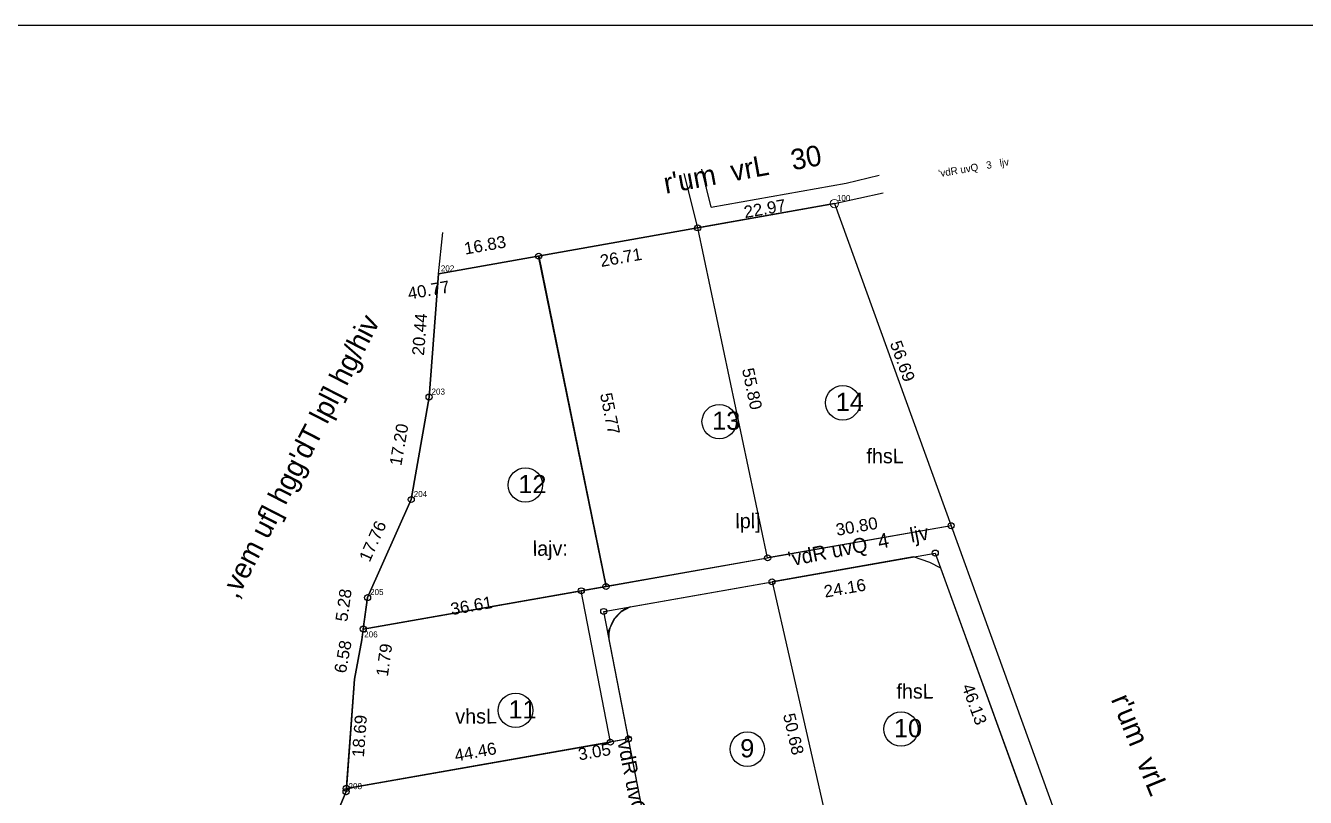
# Model space of a CAD drawing. Header units: inches. Extents: x -7 to 178754, y -5 to 179654.
# Drawn here: x 150738.6 to 150950.2, y 179526.6 to 179654.3 of the extents above; entities that cross this region are included whole.
import ezdxf

# ---------------------------------------------------------------- set-up
doc = ezdxf.new("R2010")
doc.units = ezdxf.units.IN
doc.header["$MEASUREMENT"] = 0
doc.layers.add('DOOR', color=6, linetype='Continuous')
doc.layers.add('LAND', color=7, linetype='Continuous')
doc.styles.add('ARAB4', font='arab4.shx')
doc.styles.add('MONOTEXT', font='txt')
doc.styles.get("Standard").update_dxf_attribs({"font": 'arial.ttf'})
doc.dimstyles.new('250', dxfattribs={"dimtxt": 2, "dimasz": 0.18, "dimexe": 0.18, "dimexo": 0.0625, "dimgap": 0.09, "dimtad": 0, "dimzin": 0, "dimdsep": 46, "dimtxsty": 'Standard', "dimcen": 0.09, "dimse1": 1, "dimse2": 1, "dimsd1": 1, "dimsd2": 1, "dimclrt": 2, "dimazin": 0, "dimtfac": 1, "dimtofl": 0, "dimtmove": 0, "dimatfit": 3, "dimfxl": 1, "dimtolj": 1, "dimtzin": 0, "dimarcsym": 0})

# ---------------------------------------------------------------- blocks, each defined once
blk = doc.blocks.new('*D0')
at = {"layer": 'DEFPOINTS', "color": 0, "transparency": 16777216}
for p in [(150829.64, 179617.41), (150823.42, 179616.14), (150834.56, 179561.49)]:
    blk.add_point(p, dxfattribs=at)
at = {"layer": 'DOOR', "color": 2, "transparency": 16777216, "insert": (150835.22, 179590.08), "char_height": 2, "attachment_point": 5, "rotation": 281.5249}
blk.add_mtext('\\A1;55.77', dxfattribs=at)
blk = doc.blocks.new('*D10')
at = {"layer": 'DEFPOINTS', "color": 0, "transparency": 16777216}
for p in [(150806.26, 179616.5), (150823.42, 179616.14), (150806.85, 179613.2)]:
    blk.add_point(p, dxfattribs=at)
at = {"layer": 'DOOR', "color": 2, "transparency": 16777216, "insert": (150814.55, 179617.97), "char_height": 2, "attachment_point": 5, "rotation": 10.0586}
blk.add_mtext('\\A1;16.83', dxfattribs=at)
blk = doc.blocks.new('*D11')
at = {"layer": 'DEFPOINTS', "color": 0, "transparency": 16777216}
for p in [(150872.34, 179624.84, 97.46), (150891.63, 179571.53, 97.46), (150893.23, 179572.11)]:
    blk.add_point(p, dxfattribs=at)
at = {"layer": 'DOOR', "color": 2, "transparency": 16777216, "insert": (150883.59, 179598.77), "char_height": 2, "attachment_point": 5, "rotation": 289.8974}
blk.add_mtext('\\A1;56.69', dxfattribs=at)
blk = doc.blocks.new('*D12')
at = {"layer": 'DEFPOINTS', "color": 0, "transparency": 16777216}
for p in [(150806.85, 179613.2), (150802.97, 179593), (150805.3, 179592.82)]:
    blk.add_point(p, dxfattribs=at)
at = {"layer": 'DOOR', "color": 2, "transparency": 16777216, "insert": (150803.74, 179603.19), "char_height": 2, "attachment_point": 5, "rotation": 85.6573}
blk.add_mtext('\\A1;20.44', dxfattribs=at)
blk = doc.blocks.new('*D13')
at = {"layer": 'DEFPOINTS', "color": 0, "transparency": 16777216}
for p in [(150805.3, 179592.82), (150798.86, 179576.49), (150802.35, 179575.88)]:
    blk.add_point(p, dxfattribs=at)
at = {"layer": 'DOOR', "color": 2, "transparency": 16777216, "insert": (150800.33, 179584.96), "char_height": 2, "attachment_point": 5, "rotation": 80.1276}
blk.add_mtext('\\A1;17.20', dxfattribs=at)
blk = doc.blocks.new('*D14')
at = {"layer": 'DEFPOINTS', "color": 0, "transparency": 16777216}
for p in [(150802.35, 179575.88), (150792.38, 179560.88), (150795.14, 179559.65)]:
    blk.add_point(p, dxfattribs=at)
at = {"layer": 'DOOR', "color": 2, "transparency": 16777216, "insert": (150795.99, 179568.99), "char_height": 2, "attachment_point": 5, "rotation": 66.0203}
blk.add_mtext('\\A1;17.76', dxfattribs=at)
blk = doc.blocks.new('*D15')
at = {"layer": 'DEFPOINTS', "color": 0, "transparency": 16777216}
for p in [(150825.31, 179614.05), (150834.56, 179561.49), (150794.41, 179554.42)]:
    blk.add_point(p, dxfattribs=at)
at = {"layer": 'DOOR', "color": 2, "transparency": 16777216, "insert": (150805.23, 179610.52), "char_height": 2, "attachment_point": 5, "rotation": 9.9844}
blk.add_mtext('\\A1;40.77', dxfattribs=at)
blk = doc.blocks.new('*D16')
at = {"layer": 'DEFPOINTS', "color": 0, "transparency": 16777216}
for p in [(150891.19, 179574.08), (150891.63, 179571.53, 97.46), (150861.29, 179566.23, 97.46)]:
    blk.add_point(p, dxfattribs=at)
at = {"layer": 'DOOR', "color": 2, "transparency": 16777216, "insert": (150876.02, 179571.43), "char_height": 2, "attachment_point": 5, "rotation": 9.9175}
blk.add_mtext('\\A1;30.80', dxfattribs=at)
blk = doc.blocks.new('*D17')
at = {"layer": 'DEFPOINTS', "color": 0, "transparency": 16777216}
for p in [(150791.65, 179553.11), (150794.17, 179552.65), (150792.98, 179546.18)]:
    blk.add_point(p, dxfattribs=at)
at = {"layer": 'DOOR', "color": 2, "transparency": 16777216, "insert": (150791.06, 179549.88), "char_height": 2, "attachment_point": 5, "rotation": 79.5578}
blk.add_mtext('\\A1;6.58', dxfattribs=at)
blk = doc.blocks.new('*D18')
at = {"layer": 'DEFPOINTS', "color": 0, "transparency": 16777216}
for p in [(150792.98, 179546.18), (150791.58, 179527.54), (150793.1, 179527.43)]:
    blk.add_point(p, dxfattribs=at)
at = {"layer": 'DOOR', "color": 2, "transparency": 16777216, "insert": (150793.8, 179536.75), "char_height": 2, "attachment_point": 5, "rotation": 85.7186}
blk.add_mtext('\\A1;18.69', dxfattribs=at)
blk = doc.blocks.new('*D20')
at = {"layer": 'DEFPOINTS', "color": 0, "transparency": 16777216}
for p in [(150862.03, 179562.26), (150871.18, 179512.37), (150873.28, 179512.85)]:
    blk.add_point(p, dxfattribs=at)
at = {"layer": 'DOOR', "color": 2, "transparency": 16777216, "insert": (150865.56, 179537.08), "char_height": 2, "attachment_point": 5, "rotation": 282.8249}
blk.add_mtext('\\A1;50.68', dxfattribs=at)
blk = doc.blocks.new('*D51')
at = {"layer": 'DEFPOINTS', "color": 0, "transparency": 16777216}
for p in [(150791.58, 179527.54), (150777.26, 179504.4), (150781.14, 179502.77)]:
    blk.add_point(p, dxfattribs=at)
at = {"layer": 'DOOR', "color": 2, "transparency": 16777216, "insert": (150782.48, 179516.79), "char_height": 2, "attachment_point": 5, "rotation": 67.1444}
blk.add_mtext('\\A1;26.89', dxfattribs=at)
blk = doc.blocks.new('*D61')
at = {"layer": 'DEFPOINTS', "color": 0, "transparency": 16777216}
for p in [(150835.28, 179535.73), (150791.12, 179530.02), (150791.58, 179527.54)]:
    blk.add_point(p, dxfattribs=at)
at = {"layer": 'DOOR', "color": 2, "transparency": 16777216, "insert": (150812.97, 179534.12), "char_height": 2, "attachment_point": 5, "rotation": 10.6145}
blk.add_mtext('\\A1;44.46', dxfattribs=at)
blk = doc.blocks.new('*D63')
at = {"layer": 'DEFPOINTS', "color": 0, "transparency": 16777216}
for p in [(150838.28, 179536.26), (178747.03, 34368.16), (178750.37, 34368.8)]:
    blk.add_point(p, dxfattribs=at)
at = {"layer": 'DOOR', "color": 2, "transparency": 16777216, "insert": (178751.63, 34362.26), "char_height": 2, "attachment_point": 5, "rotation": 280.8824}
blk.add_mtext('\\A1;147826.50', dxfattribs=at)
blk = doc.blocks.new('*D68')
at = {"layer": 'DEFPOINTS', "color": 0, "transparency": 16777216}
for p in [(150885.41, 179566.38), (150861.62, 179562.21), (150885.96, 179563.3)]:
    blk.add_point(p, dxfattribs=at)
at = {"layer": 'DOOR', "color": 2, "transparency": 16777216, "insert": (150874.06, 179561.21), "char_height": 2, "attachment_point": 5, "rotation": 9.9527}
blk.add_mtext('\\A1;24.16', dxfattribs=at)
blk = doc.blocks.new('*D69')
at = {"layer": 'DEFPOINTS', "color": 0, "transparency": 16777216}
for p in [(150889.92, 179564.51), (150903.33, 179520.31), (150905.62, 179521.13)]:
    blk.add_point(p, dxfattribs=at)
at = {"layer": 'DOOR', "color": 2, "transparency": 16777216, "insert": (150895.48, 179542), "char_height": 2, "attachment_point": 5, "rotation": 289.8974}
blk.add_mtext('\\A1;46.13', dxfattribs=at)
blk = doc.blocks.new('*D72')
at = {"layer": 'DEFPOINTS', "color": 0, "transparency": 16777216}
for p in [(150838.28, 179536.26), (150835.28, 179535.73), (150838.47, 179535.17)]:
    blk.add_point(p, dxfattribs=at)
at = {"layer": 'DOOR', "color": 2, "transparency": 16777216, "insert": (150832.64, 179534.14), "char_height": 2, "attachment_point": 5, "rotation": 9.9399}
blk.add_mtext('\\A1;3.05', dxfattribs=at)
blk = doc.blocks.new('*D74')
at = {"layer": 'DEFPOINTS', "color": 0, "transparency": 16777216}
for p in [(150830.47, 179560.77), (150794.29, 179555.15), (150794.41, 179554.42)]:
    blk.add_point(p, dxfattribs=at)
at = {"layer": 'DOOR', "color": 2, "transparency": 16777216, "insert": (150812.31, 179558.32), "char_height": 2, "attachment_point": 5, "rotation": 9.9844}
blk.add_mtext('\\A1;36.61', dxfattribs=at)
blk = doc.blocks.new('*D75')
at = {"layer": 'DEFPOINTS', "color": 0, "transparency": 16777216}
for p in [(150791.41, 179560.17), (150795.14, 179559.65), (150794.41, 179554.42)]:
    blk.add_point(p, dxfattribs=at)
at = {"layer": 'DOOR', "color": 2, "transparency": 16777216, "insert": (150791.17, 179558.4), "char_height": 2, "attachment_point": 5, "rotation": 82.1119}
blk.add_mtext('\\A1;5.28', dxfattribs=at)
blk = doc.blocks.new('*D76')
at = {"layer": 'DEFPOINTS', "color": 0, "transparency": 16777216}
for p in [(150794.41, 179554.42), (150794.17, 179552.65), (150798.26, 179552.08)]:
    blk.add_point(p, dxfattribs=at)
at = {"layer": 'DOOR', "color": 2, "transparency": 16777216, "insert": (150797.88, 179549.33), "char_height": 2, "attachment_point": 5, "rotation": 82.1119}
blk.add_mtext('\\A1;1.79', dxfattribs=at)
blk = doc.blocks.new('*D77')
at = {"layer": 'DEFPOINTS', "color": 0, "transparency": 16777216}
for p in [(150872.34, 179624.84, 97.46), (150849.51, 179621.99), (150849.72, 179620.82, 97.46)]:
    blk.add_point(p, dxfattribs=at)
at = {"layer": 'DOOR', "color": 2, "transparency": 16777216, "insert": (150860.82, 179624), "char_height": 2, "attachment_point": 5, "rotation": 10.0822}
blk.add_mtext('\\A1;22.97', dxfattribs=at)
blk = doc.blocks.new('*D78')
at = {"layer": 'DEFPOINTS', "color": 0, "transparency": 16777216}
for p in [(150849.72, 179620.81, 97.46), (150823.42, 179616.14, 97.46), (150823.88, 179613.58)]:
    blk.add_point(p, dxfattribs=at)
at = {"layer": 'DOOR', "color": 2, "transparency": 16777216, "insert": (150837.03, 179615.92), "char_height": 2, "attachment_point": 5, "rotation": 10.0747}
blk.add_mtext('\\A1;26.71', dxfattribs=at)
blk = doc.blocks.new('*D82')
at = {"layer": 'DEFPOINTS', "color": 0, "transparency": 16777216}
for p in [(150849.72, 179620.81, 97.46), (150861.29, 179566.23, 97.46), (150864.5, 179566.91)]:
    blk.add_point(p, dxfattribs=at)
at = {"color": 2, "transparency": 16777216, "insert": (150858.72, 179594.2), "char_height": 2, "attachment_point": 5, "rotation": 281.9702}
blk.add_mtext('\\A1;55.80', dxfattribs=at)
blk = doc.blocks.new('*D88')
at = {"layer": 'DEFPOINTS', "color": 0, "transparency": 16777216}
for p in [(150838.28, 179536.26), (150844.28, 179505.42), (150847.45, 179506.03)]:
    blk.add_point(p, dxfattribs=at)
at = {"color": 2, "transparency": 16777216, "insert": (150844.45, 179521.45), "char_height": 2, "attachment_point": 5, "rotation": 281.0029}
blk.add_mtext('\\A1;31.42', dxfattribs=at)

msp = doc.modelspace()

# ---------------------------------------------------------------- linework, layer by layer
at = {"color": 1}
for p, q in [((150849.72, 179620.819, 97.462), (150847.501, 179629.805)), ((150851.959, 179624.265, 67.897), (150850.413, 179630.525))]:
    msp.add_line(p, q, dxfattribs=at)
at = {"layer": 'DOOR', "color": 1}
for p, q in [((150874.301, 179628.237, 97.462), (150879.738, 179629.54)), ((150872.34, 179624.841, 97.462), (150880.382, 179626.61)), ((150872.34, 179624.841, 97.462), (150806.851, 179613.197, 98.935)), ((150806.851, 179613.197), (150807.562, 179620.06)), ((150891.633, 179571.535, 97.462), (150794.413, 179554.42, 97.462))]:
    msp.add_line(p, q, dxfattribs=at)
at = {"layer": 'DOOR', "color": 0, "linetype": 'Continuous', "elevation": -89.035}
msp.add_lwpolyline([(151050.918, 179654.286), (150670.918, 179654.286), (150670.918, 179374.286), (151050.918, 179374.286)], close=True, dxfattribs=at)
at = {"layer": 'DOOR', "color": 3, "lineweight": 0}
msp.add_circle((150872.34, 179624.841, 97.462), 0.685, dxfattribs=at)
at = {"layer": 'DOOR', "color": 1}
for centre, radius in [((150849.72, 179620.819, 97.524), 0.5), ((150823.425, 179616.141, 97.462), 0.5), ((150873.717, 179591.879), 2.854), ((150805.303, 179592.819), 0.5), ((150853.288, 179588.762), 2.854), ((150821.225, 179578.278), 2.854), ((150802.355, 179575.877), 0.5), ((150891.633, 179571.535, 97.462), 0.5), ((150861.294, 179566.23, 97.462), 0.5), ((150889.015, 179567.016), 0.5), ((150834.562, 179561.488, 194.924), 0.5), ((150862.026, 179562.262), 0.5), ((150795.138, 179559.652), 0.5), ((150830.467, 179560.776, 97.462), 0.5), ((150834.18, 179557.357, 97.462), 0.5), ((150794.42, 179554.474), 0.5), ((150819.598, 179540.998), 2.854), ((150883.346, 179537.903, 97.462), 2.854), ((150835.282, 179535.732), 0.5), ((150838.275, 179536.257), 0.5), ((150857.934, 179534.572), 2.854), ((150791.58, 179527.544), 0.5), ((150791.621, 179528.083), 0.5)]:
    msp.add_circle(centre, radius, dxfattribs=at)
msp.add_arc((150840.205, 179553.206, 97.462), 5.185, 108.45973, 183.07354, dxfattribs=at)
at = {"layer": 'LAND', "color": 4, "elevation": 97.462}
msp.add_lwpolyline([(150851.959, 179624.265), (150874.301, 179628.237)], dxfattribs=at)
at = {"layer": 'LAND', "color": 1, "elevation": 97.462}
msp.add_lwpolyline([(150872.34, 179624.841), (150935.597, 179450.071), (150924.809, 179452.836), (150906.19, 179454.476), (150876.371, 179441.574), (150857.579, 179438.466), (150850.873, 179436.231), (150835.179, 179430.815), (150815.891, 179427.189), (150812.146, 179425.933), (150804.866, 179422.809), (150785.606, 179408.376), (150767.311, 179451.454), (150764.164, 179470.936), (150774.081, 179486.73), (150781.09, 179502.658), (150791.58, 179527.544), (150792.975, 179546.18), (150794.167, 179552.647), (150795.138, 179559.652), (150802.355, 179575.877), (150805.303, 179592.819), (150806.851, 179613.197)], close=True, dxfattribs=at)
at = {"layer": 'LAND', "color": 0, "elevation": 97.462}
msp.add_lwpolyline([(150872.34, 179624.841), (150891.633, 179571.535), (150794.413, 179554.42), (150795.138, 179559.652), (150802.355, 179575.877), (150805.303, 179592.819), (150806.851, 179613.197), (150872.34, 179624.841)], close=True, dxfattribs=at)
at = {"layer": 'LAND', "color": 4, "elevation": 97.462}
for points in [[(150891.633, 179571.535), (150861.294, 179566.23), (150849.72, 179620.819), (150872.34, 179624.841)], [(150849.721, 179620.814), (150823.425, 179616.141), (150834.562, 179561.488), (150861.294, 179566.23)]]:
    msp.add_lwpolyline(points, close=True, dxfattribs=at)
at = {"layer": 'LAND', "color": 4}
msp.add_lwpolyline([(150794.413, 179554.42), (150834.562, 179561.488), (150823.419, 179616.136), (150806.851, 179613.197), (150805.303, 179592.819), (150802.355, 179575.877), (150795.138, 179559.652), (150794.42, 179554.474)], close=True, dxfattribs=at)
at = {"layer": 'LAND', "color": 0}
msp.add_lwpolyline([(150905.622, 179521.135), (150844.279, 179505.416), (150834.18, 179557.357), (150889.015, 179567.016)], close=True, dxfattribs=at)
at = {"layer": 'LAND', "color": 1}
for points in [[(150873.276, 179512.846), (150905.622, 179521.135), (150889.92, 179564.515), (150888.087, 179565.461), (150885.407, 179566.385), (150862.026, 179562.262)], [(150873.276, 179512.846), (150844.279, 179505.416), (150834.853, 179553.896), (150835.958, 179556.141), (150837.146, 179557.375), (150838.563, 179558.125), (150862.026, 179562.262)], [(150835.282, 179535.734), (150830.469, 179560.767), (150794.413, 179554.42), (150794.167, 179552.647), (150792.975, 179546.18), (150791.621, 179528.083)]]:
    msp.add_lwpolyline(points, close=True, dxfattribs=at)
at = {"layer": 'LAND', "color": 1, "elevation": 97.462}
msp.add_lwpolyline([(150889.015, 179567.016), (150927.787, 179459.894)], dxfattribs=at)
at = {"layer": 'LAND', "color": 3}
msp.add_lwpolyline([(150844.279, 179505.416), (150838.282, 179536.26), (150835.282, 179535.734), (150830.469, 179560.767), (150794.413, 179554.42), (150794.167, 179552.647), (150792.975, 179546.18), (150791.58, 179527.544), (150781.136, 179502.766), (150774.427, 179487.516), (150844.279, 179505.416)], close=True, dxfattribs=at)
at = {"layer": 'LAND', "color": 1}
msp.add_lwpolyline([(150791.621, 179528.083), (150791.58, 179527.544), (150781.09, 179502.658), (150774.427, 179487.516), (150844.279, 179505.416), (150838.282, 179536.26), (150791.621, 179528.083)], dxfattribs=at)

# ---------------------------------------------------------------- texts
at = {"layer": 'DOOR', "color": 3, "ltscale": 0.2, "style": 'ARAB4'}
for s, height, rotation, p in [("r'um  vrL   30", 3.40765, 10.44513, (150844.428, 179626.45)), ("'vdR uvQ   3   ljv  ", 1.21702, 9.74212, (150889.658, 179629.202, -60.823)), (",vem uf] hgg'dT lpl] hg/hiv", 3.40765, 62.81329, (150773.569, 179559.249)), ('fhsL', 2.434, 0.4, (150877.641, 179581.842)), ('lpl]', 2.434, 0.4, (150855.972, 179571.105, -96.796)), ("'vdR uvQ  4    ljv", 2.43404, 11.05689, (150864.938, 179564.794, -97.462)), ('lajv:', 2.434, 0.4, (150822.464, 179566.557, -96.796)), ('fhsL', 2.434, 0.4, (150882.601, 179542.916)), ("r'um  vrL   30", 3.40765, 292.22991, (150918.018, 179542.841)), ('vhsL', 2.434, 0.4, (150809.653, 179538.78)), ("'vdR uvQ  3   ljv", 2.43404, 281.2175, (150836.324, 179536.422))]:
    msp.add_text(s, height=height, rotation=rotation, dxfattribs=at).set_placement(p)
at = {"layer": 'DOOR', "color": 1}
for s, p in [('14', (150872.544, 179590.532)), ('13', (150852.115, 179587.415)), ('12', (150820.052, 179576.93)), ('11', (150818.425, 179539.65)), ('10', (150882.174, 179536.555, 97.462)), ('9', (150856.761, 179533.224))]:
    msp.add_text(s, height=3, dxfattribs=at).set_placement(p)
at = {"layer": 'DOOR', "char_height": 1, "width": 3, "attachment_point": 7, "style": 'MONOTEXT'}
for s, insert in [('100', (150872.739, 179625.241, 97.462)), ('202', (150807.251, 179613.597, 98.935)), ('203', (150805.703, 179593.219, 95.827)), ('204', (150802.755, 179576.277, 94.132)), ('205', (150795.538, 179560.052, 91.304)), ('206', (150794.567, 179553.047, 91.265)), ('208', (150791.98, 179527.944, 91.343))]:
    msp.add_mtext(s, dxfattribs=dict(at, insert=insert))

# ---------------------------------------------------------------- dimensions: what is measured, and where the dimension line sits
at = {"color": 1}
dim = msp.add_aligned_dim(p1=(150849.721, 179620.814, 97.462), p2=(150861.294, 179566.23, 97.462), distance=3.281, dimstyle='250', dxfattribs=at)
dim.commit()
dim.dimension.update_dxf_attribs({"geometry": '*D82', "text_midpoint": (150858.717, 179594.202)})
at = {"color": 5}
dim = msp.add_aligned_dim(p1=(150838.282, 179536.26), p2=(150844.279, 179505.416), distance=3.233, dimstyle='250', dxfattribs=at)
dim.commit()
dim.dimension.update_dxf_attribs({"geometry": '*D88', "text_midpoint": (150844.453, 179521.455)})
at = {"layer": 'DOOR', "color": 1}
for p1, p2, distance, picture, middle in [((150872.34, 179624.841, 97.462), (150849.72, 179620.819, 97.462), -1.192, '*D77', (150860.821, 179624.003)), ((150872.34, 179624.841, 97.462), (150891.633, 179571.535, 97.462), 1.702, '*D11', (150883.587, 179598.767)), ((150823.419, 179616.136), (150806.851, 179613.197), -3.358, '*D10', (150814.549, 179617.973)), ((150849.721, 179620.814, 97.462), (150823.425, 179616.141, 97.462), 2.599, '*D78', (150837.028, 179615.918)), ((150834.562, 179561.488), (150823.419, 179616.136), -6.353, '*D0', (150835.216, 179590.081)), ((150794.413, 179554.42), (150834.562, 179561.488), 53.372, '*D15', (150805.234, 179610.518)), ((150806.851, 179613.197), (150805.303, 179592.819), -2.344, '*D12', (150803.74, 179603.185)), ((150805.303, 179592.819), (150802.355, 179575.877), -3.55, '*D13', (150800.332, 179584.956)), ((150802.355, 179575.877), (150795.138, 179559.652), -3.022, '*D14', (150795.985, 179568.992)), ((150861.294, 179566.23, 97.462), (150891.633, 179571.535, 97.462), 2.582, '*D16', (150876.019, 179571.426)), ((150861.617, 179562.206), (150885.415, 179566.382), -3.131, '*D68', (150874.057, 179561.21)), ((150889.92, 179564.515), (150905.622, 179521.135), -2.436, '*D69', (150895.48, 179541.996)), ((150862.026, 179562.262), (150873.276, 179512.846), -2.148, '*D20', (150865.557, 179537.077)), ((150830.469, 179560.767), (150794.413, 179554.42), -0.737, '*D74', (150812.313, 179558.319)), ((150792.975, 179546.18), (150794.167, 179552.647), 2.557, '*D17', (150791.057, 179549.877)), ((150792.975, 179546.18), (150791.58, 179527.544), 1.527, '*D18', (150793.8, 179536.748)), ((150835.282, 179535.734), (150838.282, 179536.26), -1.11, '*D72', (150832.642, 179534.145)), ((150835.282, 179535.734), (150791.58, 179527.544), -2.522, '*D61', (150812.966, 179534.118)), ((150791.58, 179527.544), (150781.136, 179502.766), -4.208, '*D51', (150782.481, 179516.79))]:
    dim = msp.add_aligned_dim(p1=p1, p2=p2, distance=distance, dimstyle='250', dxfattribs=at)
    dim.commit()
    dim.dimension.update_dxf_attribs({"geometry": picture, "text_midpoint": middle})
for base, p1, p2, angle, picture, middle in [((150791.414, 179560.168), (150794.413, 179554.42), (150795.138, 179559.652), 82.1119, '*D75', (150791.17, 179558.404)), ((150798.261, 179552.08), (150794.413, 179554.42), (150794.167, 179552.647), 262.1119, '*D76', (150797.88, 179549.331)), ((178750.369, 34368.804), (150838.282, 179536.26), (178747.033, 34368.162), 280.88241, '*D63', (178751.628, 34362.258))]:
    dim = msp.add_linear_dim(base=base, p1=p1, p2=p2, angle=angle, dimstyle='250', dxfattribs=at)
    dim.commit()
    dim.dimension.update_dxf_attribs({"geometry": picture, "text_midpoint": middle, "dimtype": 129})

doc.saveas('drawing.dxf')
